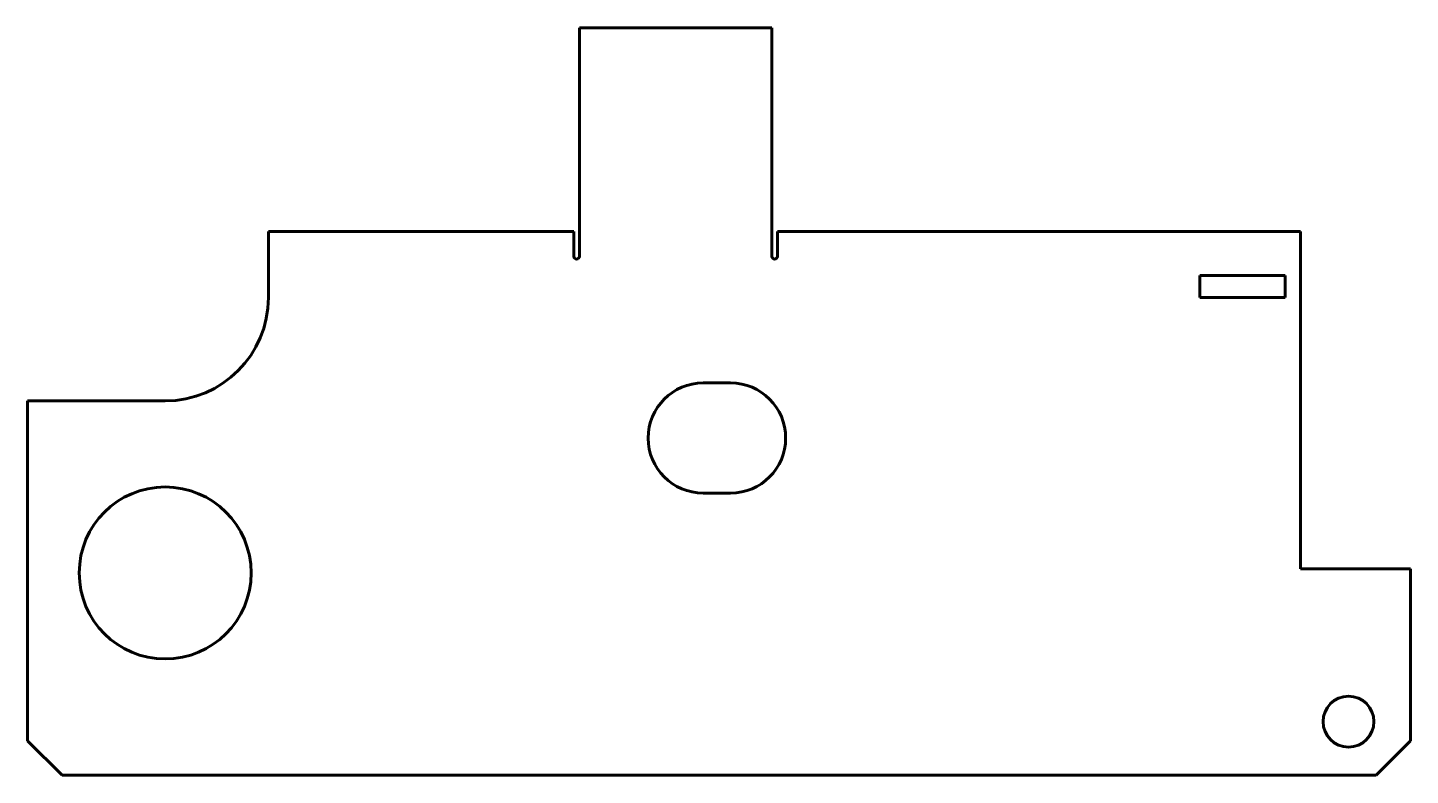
# Model space of a CAD drawing. Header units: millimetres. Extents: x 0 to 101, y 0 to 54.
import ezdxf

# ---------------------------------------------------------------- set-up
doc = ezdxf.new("R2010")
doc.units = ezdxf.units.MM
doc.linetypes.add('K5LT_BASIC', pattern=[0])

msp = doc.modelspace()

# ---------------------------------------------------------------- linework, layer by layer
at = {"color": 5, "linetype": 'K5LT_BASIC', "lineweight": 60, "true_color": 0x0000ff}
for p, q in [((40.11, 37.7), (40.11, 54.31)), ((40.11, 54.31), (54.11, 54.31)), ((54.11, 54.31), (54.11, 37.7)), ((39.71, 39.5), (17.5, 39.5)), ((17.5, 34.7), (17.5, 39.5)), ((39.71, 39.5), (39.71, 37.7)), ((92.53, 39.5), (54.51, 39.5)), ((54.51, 37.7), (54.51, 39.5)), ((92.53, 39.5), (92.53, 15)), ((91.43, 36.3), (85.23, 36.3)), ((85.23, 36.3), (85.23, 34.7)), ((91.43, 34.7), (91.43, 36.3)), ((85.23, 34.7), (91.43, 34.7)), ((51.11, 28.5), (49.11, 28.5)), ((0, 27.2), (0, 2.5)), ((0, 27.2), (10, 27.2)), ((49.11, 20.5), (51.11, 20.5)), ((92.53, 15), (100.53, 15)), ((100.53, 15), (100.53, 2.5)), ((0, 2.5), (2.5, 0)), ((98.03, 0), (100.53, 2.5)), ((98.03, 0), (2.5, 0))]:
    msp.add_line(p, q, dxfattribs=at)
for centre, radius in [((10, 14.7), 6.25), ((96.03, 3.9), 1.85)]:
    msp.add_circle(centre, radius, dxfattribs=at)
for centre, radius, start, end in [((39.91, 37.7), 0.2, 180, 0), ((54.31, 37.7), 0.2, 180, 0), ((10, 34.7), 7.5, 270, 0), ((49.11, 24.5), 4, 90, 270), ((51.11, 24.5), 4, 270, 90)]:
    msp.add_arc(centre, radius, start, end, dxfattribs=at)

doc.saveas('drawing.dxf')
